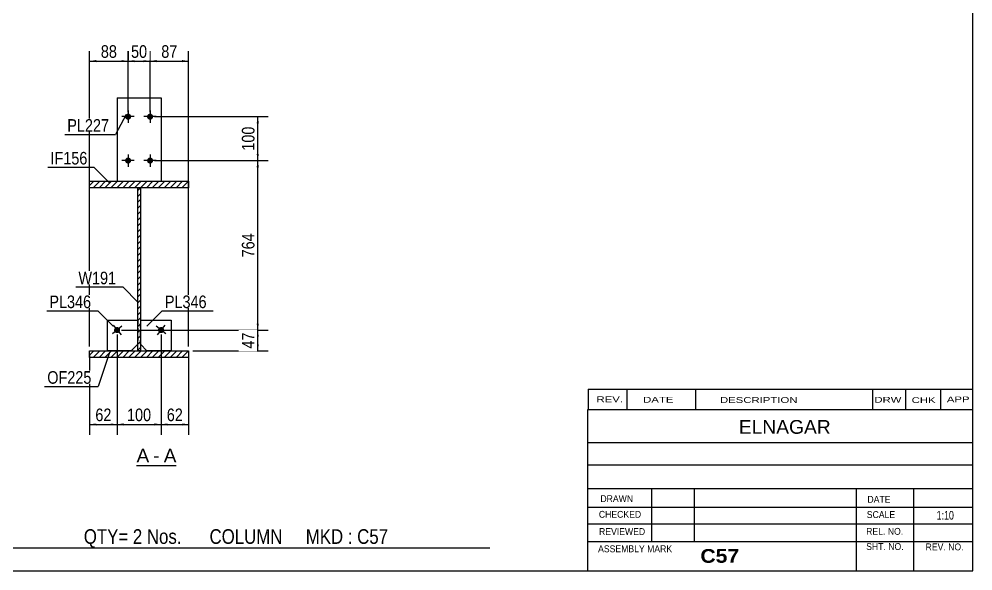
# Model space of a CAD drawing. Header units: millimetres. Extents: x -320 to 83, y -145 to 132.
# Drawn here: x -134.3 to 82.8, y -144.8 to -19.2 of the extents above; entities that cross this region are included whole.
import ezdxf

# ---------------------------------------------------------------- set-up
doc = ezdxf.new("R2010")
doc.units = ezdxf.units.MM
doc.linetypes.add('DXK_LINE_DOT1', pattern=[1.8814, 0.9407, -0.9407])
doc.styles.add('Arial', font='ARIAL.TTF', dxfattribs={"height": 0.2})
doc.styles.add('Arial Bold', font='ARIALBD.TTF', dxfattribs={"height": 0.2})
doc.styles.add('Arial Narrow', font='ARIALN.TTF', dxfattribs={"height": 0.2})

# ---------------------------------------------------------------- blocks, each defined once
blk = doc.blocks.new('Unknown-627317329-9645')
at = {"color": 5, "linetype": 'Continuous'}
for p, q in [((82.77, -144.84), (82.77, 132.16)), ((-317.23, -144.84), (82.77, -144.84))]:
    blk.add_line(p, q, dxfattribs=at)
blk = doc.blocks.new('Unknown-627317329-12 - 11385')
at = {"color": 7, "linetype": 'Continuous'}
blk.add_line((-107.51, -120.83), (-98.48, -120.83), dxfattribs=at)
at = {"color": 0, "linetype": 'Continuous'}
blk.add_wipeout([(-104.67, -120.08), (-104.67, -116.88), (-107.51, -116.88), (-107.51, -120.08)], dxfattribs=at)
blk.add_wipeout([(-102.28, -120.08), (-102.28, -116.88), (-103.71, -116.88), (-103.71, -120.08)], dxfattribs=at)
at = {"color": 96, "linetype": 'Continuous', "style": 'Arial'}
for s, p in [('A', (-107.51, -120.08)), ('-', (-103.71, -120.08))]:
    blk.add_text(s, height=3.06, dxfattribs=at).set_placement(p)
at = {"color": 0, "linetype": 'Continuous'}
blk.add_wipeout([(-98.48, -120.08), (-98.48, -116.88), (-101.32, -116.88), (-101.32, -120.08)], dxfattribs=at)
at = {"color": 96, "linetype": 'Continuous', "style": 'Arial'}
blk.add_text('A', height=3.06, dxfattribs=at).set_placement((-101.32, -120.08))
blk = doc.blocks.new('Part-627317329-11410 - 11385')
at = {"color": 2, "linetype": 'Continuous'}
for p, q in [((-111.95, -37.1), (-101.95, -37.1)), ((-111.95, -37.1), (-111.95, -56.1)), ((-101.95, -37.1), (-101.95, -56.1))]:
    blk.add_line(p, q, dxfattribs=at)
at = {"color": 7, "linetype": 'DXK_LINE_DOT1'}
blk.add_line((-111.95, -56.1), (-101.95, -56.1), dxfattribs=at)
blk = doc.blocks.new('Part-627317329-11394 - 11385')
at = {"linetype": 'Continuous'}
h = blk.add_hatch(dxfattribs=at)
h.set_pattern_fill('', scale=0.3, style=0, pattern_type=0)
h.set_pattern_definition([(45, (-106.64905, -57.5957), (-0.67352, 0.67352), [])])
h.paths.add_polyline_path([(-106.65, -94.75), (-106.65, -57.6), (-107.25, -57.6), (-107.25, -94.75)])
at = {"color": 2, "linetype": 'Continuous'}
for p, q in [((-107.25, -72.6), (-107.25, -57.6)), ((-107.25, -57.6), (-106.65, -57.6)), ((-106.65, -57.6), (-106.65, -72.6)), ((-107.25, -94.75), (-107.25, -72.7)), ((-106.65, -72.7), (-106.65, -94.75)), ((-106.65, -94.75), (-107.25, -94.75))]:
    blk.add_line(p, q, dxfattribs=at)
blk = doc.blocks.new('Part-627317329-11386 - 11385')
at = {"linetype": 'Continuous'}
h = blk.add_hatch(dxfattribs=at)
h.set_pattern_fill('', scale=0.3, style=0, pattern_type=0)
h.set_pattern_definition([(45, (-95.69905, -94.7457), (-0.67352, 0.67352), [])])
h.paths.add_polyline_path([(-95.7, -96.25), (-95.7, -94.75), (-118.2, -94.75), (-118.2, -96.25)])
at = {"color": 2, "linetype": 'Continuous'}
for p, q in [((-118.2, -96.25), (-118.2, -94.75)), ((-118.2, -94.75), (-95.7, -94.75)), ((-95.7, -94.75), (-95.7, -96.25)), ((-95.7, -96.25), (-118.2, -96.25))]:
    blk.add_line(p, q, dxfattribs=at)
blk = doc.blocks.new('Part-627317329-11395 - 11385')
at = {"linetype": 'Continuous'}
h = blk.add_hatch(dxfattribs=at)
h.set_pattern_fill('', scale=0.3, style=0, pattern_type=0)
h.set_pattern_definition([(45, (-95.69905, -56.0957), (-0.67352, 0.67352), [])])
h.paths.add_polyline_path([(-95.7, -57.6), (-95.7, -56.1), (-118.2, -56.1), (-118.2, -57.6)])
at = {"color": 2, "linetype": 'Continuous'}
for p, q in [((-118.2, -57.6), (-118.2, -56.1)), ((-118.2, -56.1), (-95.7, -56.1)), ((-95.7, -56.1), (-95.7, -57.6)), ((-95.7, -57.6), (-118.2, -57.6))]:
    blk.add_line(p, q, dxfattribs=at)
blk = doc.blocks.new('Bolt-627317329-11457 - 11385')
at = {"linetype": 'Continuous'}
for points in [[(-108.75, -41.4, -1), (-110.15, -41.4, -1)], [(-103.75, -41.4, -1), (-105.15, -41.4, -1)], [(-108.75, -51.4, -1), (-110.15, -51.4, -1)], [(-103.75, -51.4, -1), (-105.15, -51.4, -1)]]:
    blk.add_hatch(color=3, dxfattribs=at).paths.add_polyline_path(points)
at = {"color": 3, "linetype": 'Continuous'}
for p, q in [((-109.45, -40), (-109.45, -42.8)), ((-104.45, -40), (-104.45, -42.8)), ((-108.05, -41.4), (-110.85, -41.4)), ((-103.05, -41.4), (-105.85, -41.4)), ((-108.05, -51.4), (-110.85, -51.4)), ((-109.45, -50), (-109.45, -52.8)), ((-103.05, -51.4), (-105.85, -51.4)), ((-104.45, -50), (-104.45, -52.8))]:
    blk.add_line(p, q, dxfattribs=at)
blk = doc.blocks.new('Part-627317329-11425 - 11385')
at = {"color": 2, "linetype": 'Continuous'}
for p, q in [((-114.25, -87.7), (-107.25, -87.7)), ((-114.25, -87.7), (-114.25, -94.7)), ((-107.25, -93.2), (-108.75, -94.7)), ((-108.75, -94.7), (-114.25, -94.7))]:
    blk.add_line(p, q, dxfattribs=at)
at = {"color": 7, "linetype": 'DXK_LINE_DOT1'}
blk.add_line((-107.25, -87.7), (-107.25, -93.2), dxfattribs=at)
blk = doc.blocks.new('Part-627317329-11428 - 11385')
at = {"color": 2, "linetype": 'Continuous'}
for p, q in [((-106.65, -87.7), (-99.65, -87.7)), ((-99.65, -87.7), (-99.65, -94.7)), ((-105.15, -94.7), (-106.65, -93.2)), ((-99.65, -94.7), (-105.15, -94.7))]:
    blk.add_line(p, q, dxfattribs=at)
at = {"color": 7, "linetype": 'DXK_LINE_DOT1'}
blk.add_line((-106.65, -93.2), (-106.65, -87.7), dxfattribs=at)
blk = doc.blocks.new('Bolt-627317329-11472 - 11385')
at = {"linetype": 'Continuous'}
blk.add_hatch(color=3, dxfattribs=at).paths.add_polyline_path([(-111.41, -89.55, -1), (-112.49, -90.44, -1)])
at = {"color": 3, "linetype": 'Continuous'}
for p, q in [((-112.84, -88.91), (-111.06, -91.08)), ((-110.87, -89.11), (-113.03, -90.88))]:
    blk.add_line(p, q, dxfattribs=at)
blk = doc.blocks.new('Bolt-627317329-11475 - 11385')
at = {"linetype": 'Continuous'}
blk.add_hatch(color=3, dxfattribs=at).paths.add_polyline_path([(-101.41, -90.44, -1), (-102.49, -89.55, -1)])
at = {"color": 3, "linetype": 'Continuous'}
for p, q in [((-101.06, -88.91), (-102.84, -91.08)), ((-100.87, -90.88), (-103.03, -89.11))]:
    blk.add_line(p, q, dxfattribs=at)
blk = doc.blocks.new('StraightDimension-627317329-11546 - 11385')
at = {"linetype": 'Continuous'}
for points in [[(-80.2, -42.9), (-79.95, -41.4), (-79.7, -42.9)], [(-79.7, -49.9), (-79.95, -51.4), (-80.2, -49.9)]]:
    blk.add_hatch(color=7, dxfattribs=at).paths.add_polyline_path(points)
at = {"color": 7, "linetype": 'Continuous'}
for p, q in [((-103.45, -41.4), (-77.55, -41.4)), ((-79.95, -51.4), (-79.95, -41.4)), ((-103.45, -51.4), (-77.55, -51.4))]:
    blk.add_line(p, q, dxfattribs=at)
at = {"color": 0}
blk.add_wipeout([(-80.1, -43.05), (-84.3, -43.05), (-84.3, -49.74), (-80.1, -49.74)], dxfattribs=at)
at = {"color": 3, "style": 'Arial Narrow'}
blk.add_text('100', height=2.863, rotation=90.0002, dxfattribs=at).set_placement((-80.7, -49.14))
blk = doc.blocks.new('StraightDimension-627317329-11575 - 11385')
at = {"linetype": 'Continuous'}
for points in [[(-102.95, -29), (-104.45, -28.75), (-102.95, -28.5)], [(-97.2, -28.5), (-95.7, -28.75), (-97.2, -29)]]:
    blk.add_hatch(color=7, dxfattribs=at).paths.add_polyline_path(points)
at = {"color": 7, "linetype": 'Continuous'}
for p, q in [((-104.45, -40.4), (-104.45, -26.5)), ((-95.7, -93.75), (-95.7, -26.5)), ((-104.45, -28.75), (-95.7, -28.75))]:
    blk.add_line(p, q, dxfattribs=at)
at = {"color": 0}
blk.add_wipeout([(-97.65, -28.6), (-97.65, -24.4), (-102.5, -24.4), (-102.5, -28.6)], dxfattribs=at)
at = {"color": 3, "style": 'Arial Narrow'}
blk.add_text('87', height=2.863, dxfattribs=at).set_placement((-101.9, -28))
blk = doc.blocks.new('StraightDimension-627317329-11547 - 11385')
at = {"linetype": 'Continuous'}
for points in [[(-80.2, -52.9), (-79.95, -51.4), (-79.7, -52.9)], [(-79.7, -88.5), (-79.95, -90), (-80.2, -88.5)]]:
    blk.add_hatch(color=7, dxfattribs=at).paths.add_polyline_path(points)
at = {"color": 7, "linetype": 'Continuous'}
for p, q in [((-103.45, -51.4), (-77.55, -51.4)), ((-79.95, -90), (-79.95, -51.4)), ((-110.95, -90), (-77.55, -90))]:
    blk.add_line(p, q, dxfattribs=at)
at = {"color": 0}
blk.add_wipeout([(-80.1, -67.35), (-84.3, -67.35), (-84.3, -74.04), (-80.1, -74.04)], dxfattribs=at)
at = {"color": 3, "style": 'Arial Narrow'}
blk.add_text('764', height=2.863, rotation=90.0002, dxfattribs=at).set_placement((-80.7, -73.44))
blk = doc.blocks.new('StraightDimension-627317329-11548 - 11385')
at = {"linetype": 'Continuous'}
for points in [[(-80.2, -91.5), (-79.95, -90), (-79.7, -91.5)], [(-79.7, -93.25), (-79.95, -94.75), (-80.2, -93.25)]]:
    blk.add_hatch(color=7, dxfattribs=at).paths.add_polyline_path(points)
at = {"color": 7, "linetype": 'Continuous'}
for p, q in [((-110.95, -90), (-77.55, -90)), ((-79.95, -94.75), (-79.95, -90)), ((-94.7, -94.75), (-77.55, -94.75))]:
    blk.add_line(p, q, dxfattribs=at)
at = {"color": 0}
blk.add_wipeout([(-80.1, -89.94), (-84.3, -89.94), (-84.3, -94.8), (-80.1, -94.8)], dxfattribs=at)
at = {"color": 3, "style": 'Arial Narrow'}
blk.add_text('47', height=2.863, rotation=90.0002, dxfattribs=at).set_placement((-80.7, -94.2))
blk = doc.blocks.new('StraightDimension-627317329-11563 - 11385')
at = {"linetype": 'Continuous'}
for points in [[(-100.45, -111.73), (-101.95, -111.48), (-100.45, -111.23)], [(-97.2, -111.23), (-95.7, -111.48), (-97.2, -111.73)]]:
    blk.add_hatch(color=7, dxfattribs=at).paths.add_polyline_path(points)
at = {"color": 7, "linetype": 'Continuous'}
for p, q in [((-101.95, -91), (-101.95, -113.88)), ((-95.7, -95.75), (-95.7, -113.88)), ((-101.95, -111.48), (-95.7, -111.48))]:
    blk.add_line(p, q, dxfattribs=at)
at = {"color": 0}
blk.add_wipeout([(-96.4, -111.33), (-96.4, -107.13), (-101.25, -107.13), (-101.25, -111.33)], dxfattribs=at)
at = {"color": 3, "style": 'Arial Narrow'}
blk.add_text('62', height=2.863, dxfattribs=at).set_placement((-100.65, -110.73))
blk = doc.blocks.new('StraightDimension-627317329-11564 - 11385')
at = {"linetype": 'Continuous'}
for points in [[(-110.45, -111.73), (-111.95, -111.48), (-110.45, -111.23)], [(-103.45, -111.23), (-101.95, -111.48), (-103.45, -111.73)]]:
    blk.add_hatch(color=7, dxfattribs=at).paths.add_polyline_path(points)
at = {"color": 7, "linetype": 'Continuous'}
for p, q in [((-111.95, -91), (-111.95, -113.88)), ((-101.95, -91), (-101.95, -113.88)), ((-111.95, -111.48), (-101.95, -111.48))]:
    blk.add_line(p, q, dxfattribs=at)
at = {"color": 0}
blk.add_wipeout([(-103.61, -111.33), (-103.61, -107.13), (-110.29, -107.13), (-110.29, -111.33)], dxfattribs=at)
at = {"color": 3, "style": 'Arial Narrow'}
blk.add_text('100', height=2.863, dxfattribs=at).set_placement((-109.69, -110.73))
blk = doc.blocks.new('StraightDimension-627317329-11565 - 11385')
at = {"linetype": 'Continuous'}
for points in [[(-116.7, -111.73), (-118.2, -111.48), (-116.7, -111.23)], [(-113.45, -111.23), (-111.95, -111.48), (-113.45, -111.73)]]:
    blk.add_hatch(color=7, dxfattribs=at).paths.add_polyline_path(points)
at = {"color": 7, "linetype": 'Continuous'}
for p, q in [((-111.95, -91), (-111.95, -113.88)), ((-118.2, -95.75), (-118.2, -113.88)), ((-118.2, -111.48), (-111.95, -111.48))]:
    blk.add_line(p, q, dxfattribs=at)
at = {"color": 0}
blk.add_wipeout([(-112.65, -111.33), (-112.65, -107.13), (-117.5, -107.13), (-117.5, -111.33)], dxfattribs=at)
at = {"color": 3, "style": 'Arial Narrow'}
blk.add_text('62', height=2.863, dxfattribs=at).set_placement((-116.9, -110.73))
blk = doc.blocks.new('StraightDimension-627317329-11576 - 11385')
at = {"linetype": 'Continuous'}
for points in [[(-107.95, -29), (-109.45, -28.75), (-107.95, -28.5)], [(-105.95, -28.5), (-104.45, -28.75), (-105.95, -29)]]:
    blk.add_hatch(color=7, dxfattribs=at).paths.add_polyline_path(points)
at = {"color": 7, "linetype": 'Continuous'}
for p, q in [((-109.45, -40.4), (-109.45, -26.5)), ((-104.45, -40.4), (-104.45, -26.5)), ((-109.45, -28.75), (-104.45, -28.75))]:
    blk.add_line(p, q, dxfattribs=at)
at = {"color": 0}
blk.add_wipeout([(-104.52, -28.6), (-104.52, -24.4), (-109.38, -24.4), (-109.38, -28.6)], dxfattribs=at)
at = {"color": 3, "style": 'Arial Narrow'}
blk.add_text('50', height=2.863, dxfattribs=at).set_placement((-108.78, -28))
blk = doc.blocks.new('StraightDimension-627317329-11577 - 11385')
at = {"linetype": 'Continuous'}
for points in [[(-116.7, -29), (-118.2, -28.75), (-116.7, -28.5)], [(-110.95, -28.5), (-109.45, -28.75), (-110.95, -29)]]:
    blk.add_hatch(color=7, dxfattribs=at).paths.add_polyline_path(points)
at = {"color": 7, "linetype": 'Continuous'}
for p, q in [((-118.2, -93.75), (-118.2, -26.5)), ((-109.45, -40.4), (-109.45, -26.5)), ((-118.2, -28.75), (-109.45, -28.75))]:
    blk.add_line(p, q, dxfattribs=at)
at = {"color": 0}
blk.add_wipeout([(-111.4, -28.6), (-111.4, -24.4), (-116.25, -24.4), (-116.25, -28.6)], dxfattribs=at)
at = {"color": 3, "style": 'Arial Narrow'}
blk.add_text('88', height=2.863, dxfattribs=at).set_placement((-115.65, -28))
blk = doc.blocks.new('CBS_CALLOFF-627317329-12761')
at = {"color": 7, "linetype": 'Continuous'}
blk.add_line((-143.35, -139.57), (-27.12, -139.59), dxfattribs=at)
at = {"color": 3, "linetype": 'Continuous', "style": 'Arial Narrow'}
blk.add_text('QTY= 2 Nos.      COLUMN     MKD : C57', height=3.3405, dxfattribs=at).set_placement((-119.53, -138.67))
blk = doc.blocks.new('CBS_NAME_BLOG-627317329-12762')
at = {"color": 7, "linetype": 'Continuous'}
for p, q in [((-4.82, -108.08), (82.7, -108.08)), ((-4.82, -144.79), (-4.82, -108.09)), ((-4.82, -115.62), (82.7, -115.62)), ((-4.75, -120.68), (82.77, -120.68)), ((-4.82, -126.05), (82.7, -126.05)), ((9.7, -138.15), (9.7, -126.05)), ((19.39, -138.13), (19.39, -126.06)), ((56.3, -144.79), (56.3, -126.06)), ((69.35, -144.79), (69.35, -126.05)), ((-4.82, -130.35), (82.77, -130.33)), ((-4.82, -134.09), (82.7, -134.09)), ((-4.82, -138.14), (82.7, -138.14)), ((-4.82, -144.84), (82.77, -144.84))]:
    blk.add_line(p, q, dxfattribs=at)
at = {"color": 3, "linetype": 'Continuous', "style": 'Arial'}
blk.add_text('ELNAGAR', height=3.133, dxfattribs=at).set_placement((29.5, -113.61))
at = {"color": 3, "linetype": 'Continuous'}
for s, height, style, width, p in [('DRAWN', 1.566, 'Arial', 0.9, (-1.99, -129.16)), ('DATE', 1.566, 'Arial', 0.9, (58.77, -129.32)), ('CHECKED', 1.566, 'Arial', 0.9, (-2.34, -132.73)), ('SCALE', 1.566, 'Arial', 0.9, (58.62, -132.79)), ('1:10', 1.957, 'Arial Narrow', 0.9, (74.51, -133.15)), ('REVIEWED', 1.566, 'Arial', 0.9, (-2.3, -136.65)), ('REL. NO.', 1.566, 'Arial', 0.9, (58.48, -136.6)), ('SHT. NO.', 1.566, 'Arial', 0.9, (58.48, -140.06)), ('REV. NO.', 1.566, 'Arial', 0.9, (72, -140.15)), ('ASSEMBLY MARK', 1.5663, 'Arial', 0.9, (-2.52, -140.58)), ('C57', 3.131, 'Arial Bold', 1.1, (20.76, -142.98))]:
    blk.add_text(s, height=height, dxfattribs=dict(at, style=style, width=width)).set_placement(p)
blk = doc.blocks.new('CBS_REVISION-627317329-12763')
at = {"color": 7, "linetype": 'Continuous'}
for p, q in [((-4.74, -103.45), (82.76, -103.46)), ((-4.74, -103.45), (-4.74, -108.08)), ((4.06, -103.45), (4.06, -108.08)), ((19.65, -103.45), (19.65, -108.02)), ((59.91, -103.45), (59.91, -108.08)), ((67.45, -103.45), (67.45, -108.08)), ((75.4, -103.46), (75.4, -108.08)), ((-4.74, -108.08), (82.76, -108.08))]:
    blk.add_line(p, q, dxfattribs=at)
at = {"color": 7, "style": 'Arial Narrow', "width": 1.7}
for s, height, p in [('REV.', 1.326, (-2.88, -106.41)), ('DATE', 1.326, (7.74, -106.52)), ('DESCRIPTION', 1.3257, (25.22, -106.58)), ('DRW', 1.326, (60.34, -106.52)), ('CHK', 1.326, (68.83, -106.61)), ('APP', 1.326, (76.83, -106.45))]:
    blk.add_text(s, height=height, dxfattribs=at).set_placement(p)
blk = doc.blocks.new('Mark-627317329-11706 - 11385')
at = {"color": 7, "linetype": 'Continuous'}
blk.add_line((-107.13, -83.7), (-110.66, -80.16), dxfattribs=at)
at = {"color": 0}
blk.add_wipeout([(-112.16, -79.56), (-112.16, -76.56), (-120.75, -76.56), (-120.75, -79.56)], dxfattribs=at)
blk.add_wipeout([(-112.16, -79.56), (-112.16, -76.56), (-120.75, -76.56), (-120.75, -79.56)], dxfattribs=at)
at = {"color": 7, "linetype": 'Continuous'}
blk.add_line((-121.35, -80.16), (-110.66, -80.16), dxfattribs=at)
at = {"color": 3, "style": 'Arial Narrow'}
blk.add_text('W191', height=2.863, dxfattribs=at).set_placement((-120.75, -79.56))
blk = doc.blocks.new('Mark-627317329-11703 - 11385')
at = {"color": 7, "linetype": 'Continuous'}
blk.add_line((-113.67, -95.08), (-116.29, -102.81), dxfattribs=at)
at = {"color": 0}
blk.add_wipeout([(-117.79, -102.21), (-117.79, -99.21), (-127.84, -99.21), (-127.84, -102.21)], dxfattribs=at)
blk.add_wipeout([(-117.79, -102.21), (-117.79, -99.21), (-127.84, -99.21), (-127.84, -102.21)], dxfattribs=at)
at = {"color": 7, "linetype": 'Continuous'}
blk.add_line((-128.44, -102.81), (-116.29, -102.81), dxfattribs=at)
at = {"color": 3, "style": 'Arial Narrow'}
blk.add_text('OF225', height=2.863, dxfattribs=at).set_placement((-127.84, -102.21))
blk = doc.blocks.new('Mark-627317329-11709 - 11385')
at = {"color": 7, "linetype": 'Continuous'}
blk.add_line((-113.67, -56.43), (-117.21, -52.89), dxfattribs=at)
at = {"color": 0}
blk.add_wipeout([(-118.71, -52.29), (-118.71, -49.29), (-127.11, -49.29), (-127.11, -52.29)], dxfattribs=at)
blk.add_wipeout([(-118.71, -52.29), (-118.71, -49.29), (-127.11, -49.29), (-127.11, -52.29)], dxfattribs=at)
at = {"color": 7, "linetype": 'Continuous'}
blk.add_line((-127.71, -52.89), (-117.21, -52.89), dxfattribs=at)
at = {"color": 3, "style": 'Arial Narrow'}
blk.add_text('IF156', height=2.863, dxfattribs=at).set_placement((-127.11, -52.29))
blk = doc.blocks.new('Mark-627317329-11712 - 11385')
at = {"color": 7, "linetype": 'Continuous'}
blk.add_line((-109.92, -40.93), (-112.28, -45.43), dxfattribs=at)
at = {"color": 0}
blk.add_wipeout([(-113.78, -44.83), (-113.78, -41.83), (-123.28, -41.83), (-123.28, -44.83)], dxfattribs=at)
blk.add_wipeout([(-113.78, -44.83), (-113.78, -41.83), (-123.28, -41.83), (-123.28, -44.83)], dxfattribs=at)
at = {"color": 7, "linetype": 'Continuous'}
blk.add_line((-123.88, -45.43), (-112.28, -45.43), dxfattribs=at)
at = {"color": 3, "style": 'Arial Narrow'}
blk.add_text('PL227', height=2.863, dxfattribs=at).set_placement((-123.28, -44.83))
blk = doc.blocks.new('Mark-627317329-11715 - 11385')
at = {"color": 7, "linetype": 'Continuous'}
blk.add_line((-112.82, -89.13), (-116.36, -85.59), dxfattribs=at)
at = {"color": 0}
blk.add_wipeout([(-117.86, -84.99), (-117.86, -81.99), (-127.36, -81.99), (-127.36, -84.99)], dxfattribs=at)
blk.add_wipeout([(-117.86, -84.99), (-117.86, -81.99), (-127.36, -81.99), (-127.36, -84.99)], dxfattribs=at)
at = {"color": 7, "linetype": 'Continuous'}
blk.add_line((-127.96, -85.59), (-116.36, -85.59), dxfattribs=at)
at = {"color": 3, "style": 'Arial Narrow'}
blk.add_text('PL346', height=2.863, dxfattribs=at).set_placement((-127.36, -84.99))
blk = doc.blocks.new('Mark-627317329-11718 - 11385')
at = {"color": 0}
blk.add_wipeout([(-91.58, -84.99), (-91.58, -81.99), (-101.08, -81.99), (-101.08, -84.99)], dxfattribs=at)
blk.add_wipeout([(-91.58, -84.99), (-91.58, -81.99), (-101.08, -81.99), (-101.08, -84.99)], dxfattribs=at)
at = {"color": 7, "linetype": 'Continuous'}
for p, q in [((-105.22, -89.13), (-101.68, -85.59)), ((-101.68, -85.59), (-90.08, -85.59))]:
    blk.add_line(p, q, dxfattribs=at)
at = {"color": 3, "style": 'Arial Narrow'}
blk.add_text('PL346', height=2.863, dxfattribs=at).set_placement((-101.08, -84.99))

msp = doc.modelspace()

# ---------------------------------------------------------------- block references
for name in ['Unknown-627317329-9645', 'Part-627317329-11410 - 11385', 'Bolt-627317329-11457 - 11385', 'Part-627317329-11395 - 11385', 'Part-627317329-11394 - 11385', 'Part-627317329-11425 - 11385', 'Bolt-627317329-11472 - 11385', 'Part-627317329-11428 - 11385', 'Bolt-627317329-11475 - 11385', 'Part-627317329-11386 - 11385', 'CBS_REVISION-627317329-12763', 'CBS_NAME_BLOG-627317329-12762', 'CBS_CALLOFF-627317329-12761']:
    msp.add_blockref(name, (0, 0))

# ---------------------------------------------------------------- next in the draw order: block references
for name in ['StraightDimension-627317329-11546 - 11385', 'Unknown-627317329-12 - 11385']:
    msp.add_blockref(name, (0, 0))

# ---------------------------------------------------------------- next in the draw order: block references
msp.add_blockref('StraightDimension-627317329-11575 - 11385', (0, 0))

# ---------------------------------------------------------------- next in the draw order: block references
for name in ['StraightDimension-627317329-11576 - 11385', 'StraightDimension-627317329-11547 - 11385']:
    msp.add_blockref(name, (0, 0))

# ---------------------------------------------------------------- next in the draw order: block references
msp.add_blockref('StraightDimension-627317329-11548 - 11385', (0, 0))

# ---------------------------------------------------------------- next in the draw order: block references
for name in ['Mark-627317329-11718 - 11385', 'StraightDimension-627317329-11563 - 11385']:
    msp.add_blockref(name, (0, 0))

# ---------------------------------------------------------------- next in the draw order: block references
msp.add_blockref('StraightDimension-627317329-11564 - 11385', (0, 0))

# ---------------------------------------------------------------- next in the draw order: block references
msp.add_blockref('StraightDimension-627317329-11565 - 11385', (0, 0))

# ---------------------------------------------------------------- next in the draw order: block references
for name in ['StraightDimension-627317329-11577 - 11385', 'Mark-627317329-11703 - 11385']:
    msp.add_blockref(name, (0, 0))

# ---------------------------------------------------------------- next in the draw order: block references
for name in ['Mark-627317329-11712 - 11385', 'Mark-627317329-11709 - 11385', 'Mark-627317329-11706 - 11385']:
    msp.add_blockref(name, (0, 0))

# ---------------------------------------------------------------- next in the draw order: block references
msp.add_blockref('Mark-627317329-11715 - 11385', (0, 0))

doc.saveas('drawing.dxf')
